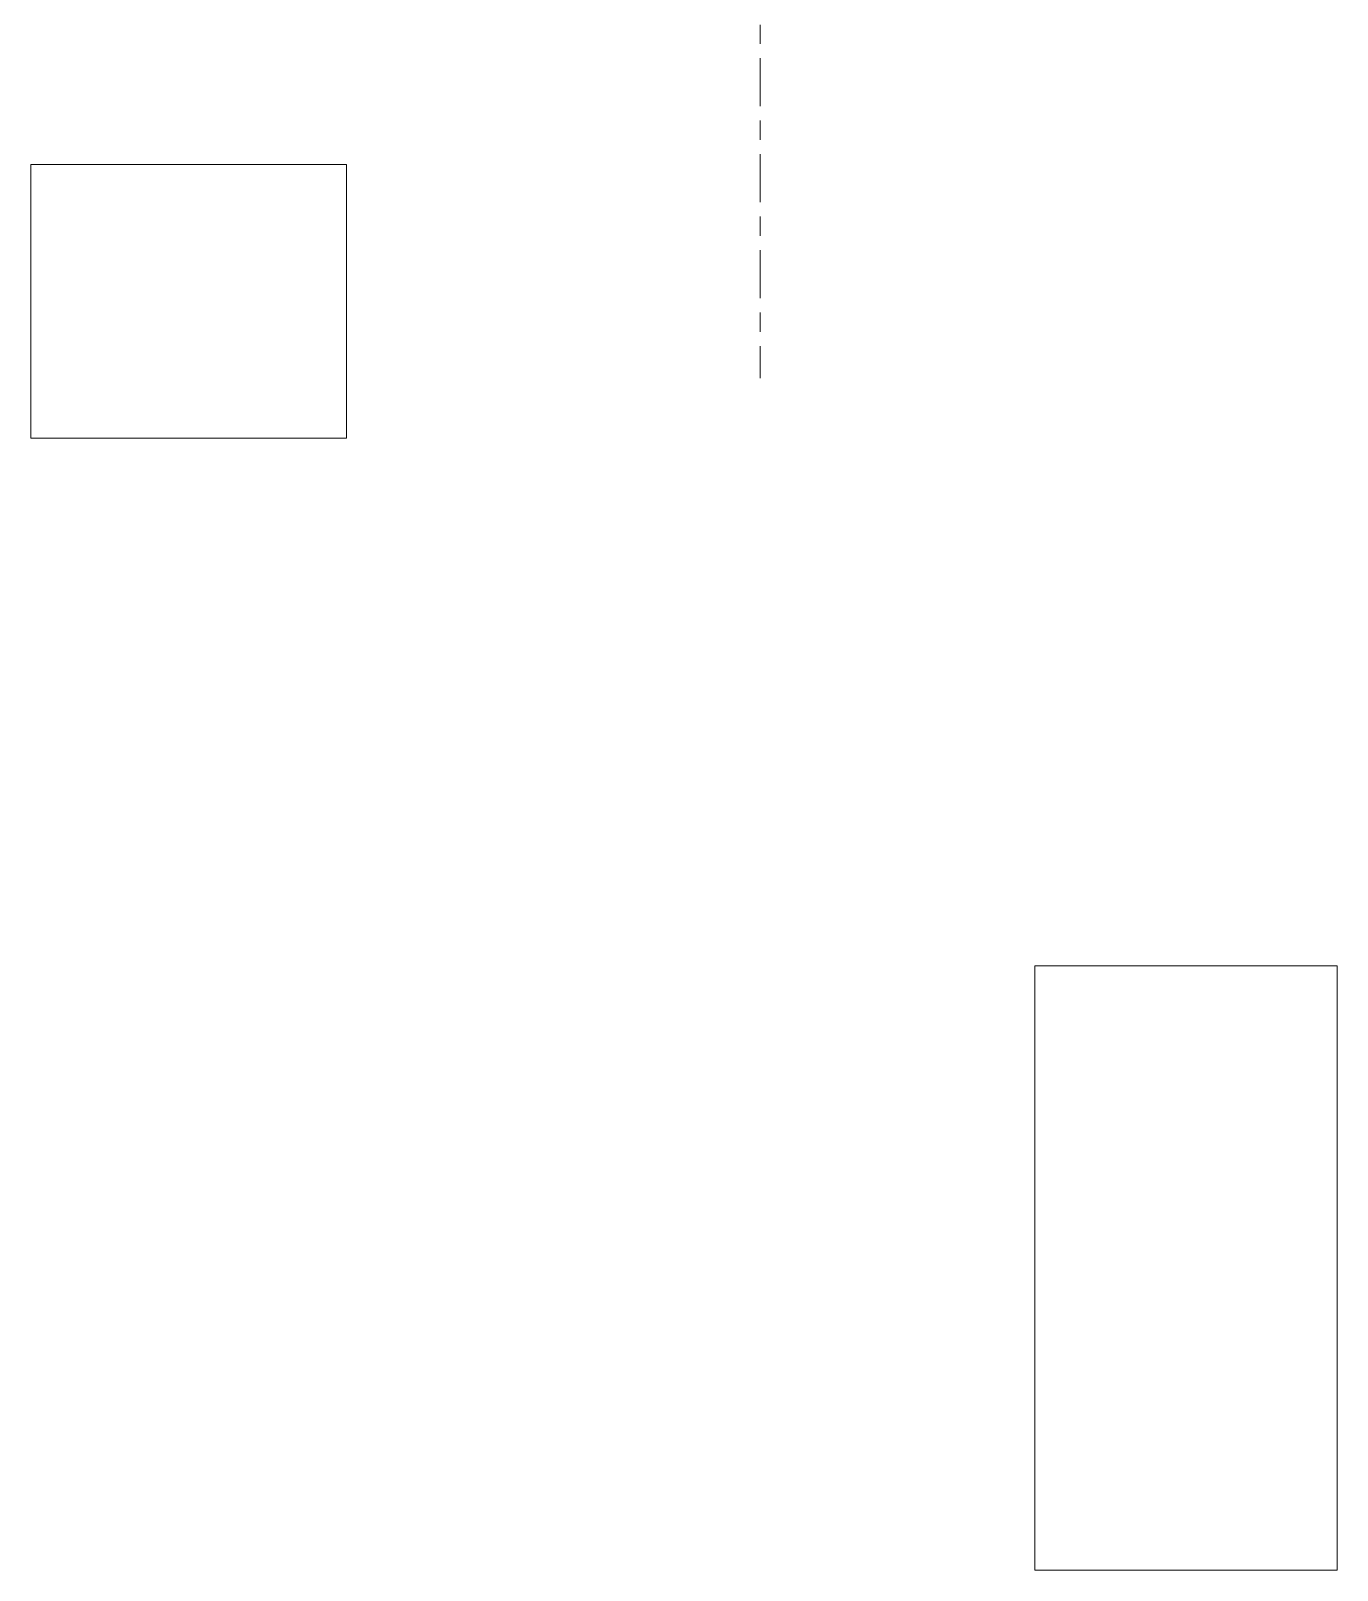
# Model space of a CAD drawing. Header units: millimetres. Extents: x -38221 to 49500, y -52000 to 43639.
# Drawn here: x -38221 to 5000, y -52000 to -1045 of the extents above; entities that cross this region are included whole.
import ezdxf

# ---------------------------------------------------------------- set-up
doc = ezdxf.new("R2010")
doc.units = ezdxf.units.MM
doc.linetypes.add('Centro _1_', pattern=[3175, 635, -476.25, 1587.5, -476.25])
doc.layers.add('A-FLOR-LEVL-OTLN', color=51, linetype='Continuous', lineweight=9)
doc.layers.add('A-MASS-____-OTLN', color=70, linetype='Continuous', lineweight=9)
doc.styles.add('Arial', font='arial.ttf', dxfattribs={"height": 300})

# ---------------------------------------------------------------- blocks, each defined once
blk = doc.blocks.new('Nível - M_Cabeça do nível - Círculo-24867-P6-R04-RUN003-CANONICAL-ISOMETRIC')
at = {"layer": 'A-FLOR-LEVL-OTLN'}
blk.add_circle((4, 0), 4, dxfattribs=at)
mesh = blk.add_polyface(dxfattribs=at)
corners = [(4, 0), (4, 4), (2.96, 3.86), (2, 3.46), (1.17, 2.83), (0.54, 2), (0.14, 1.04), (0, 0)]
mesh.append_faces([[corners[k] for k in face] for face in [(0, 6, 7)]], dxfattribs={"vtx0": -1})
mesh.append_faces([[corners[k] for k in face] for face in [(0, 2, 3, 4)]], dxfattribs={"vtx0": -1, "vtx3": -1})
mesh.append_faces([[corners[k] for k in face] for face in [(1, 2, 0)]], dxfattribs={"vtx1": -1})
mesh.append_faces([[corners[k] for k in face] for face in [(5, 6, 0, 4)]], dxfattribs={"vtx1": -1, "vtx2": -1})
mesh = blk.add_polyface(dxfattribs=at)
corners = [(4, -4), (5.04, -3.86), (6, -3.46), (6.83, -2.83), (7.46, -2), (7.86, -1.04), (8, 0), (4, 0)]
mesh.append_faces([[corners[k] for k in face] for face in [(7, 4, 5, 6)]], dxfattribs={"vtx0": -1})
mesh.append_faces([[corners[k] for k in face] for face in [(4, 7, 3)]], dxfattribs={"vtx0": -1, "vtx1": -1})
mesh.append_faces([[corners[k] for k in face] for face in [(0, 1, 7)]], dxfattribs={"vtx1": -1})
mesh.append_faces([[corners[k] for k in face] for face in [(2, 3, 7, 1)]], dxfattribs={"vtx1": -1, "vtx2": -1})

msp = doc.modelspace()

# ---------------------------------------------------------------- linework, layer by layer
at = {"layer": 'A-FLOR-LEVL-OTLN', "linetype": 'Centro _1_'}
for p, q in [((-14091, 11855), (-14091, -11741)), ((-14091, 11855, 4000), (-14091, -11741, 4000))]:
    msp.add_line(p, q, dxfattribs=at)

# ---------------------------------------------------------------- block references
at = {"layer": 'A-FLOR-LEVL-OTLN', "extrusion": (-1, 0, 0), "xscale": 99.99999999999993, "yscale": 99.99999999999993, "zscale": 99.99999999999993}
for p in [(11741, 0, 14091), (11741, 4000, 14091)]:
    msp.add_blockref('Nível - M_Cabeça do nível - Círculo-24867-P6-R04-RUN003-CANONICAL-ISOMETRIC', p, dxfattribs=at)

# ---------------------------------------------------------------- meshes
at = {"layer": 'A-MASS-____-OTLN', "transparency": 33554560}
mesh = msp.add_polyface(dxfattribs=at)
corners = [(-27779, -14524, 3200), (-27779, -5476, 3200), (-38221, -5476, 3200), (-38221, -14524, 3200)]
mesh.append_faces([[corners[k] for k in face] for face in [(1, 2, 3, 0)]])
mesh = msp.add_polyface(dxfattribs=at)
corners = [(-27779, -14524), (-38221, -14524), (-38221, -5476), (-27779, -5476)]
mesh.append_faces([[corners[k] for k in face] for face in [(2, 3, 0, 1)]])
mesh = msp.add_polyface(dxfattribs=at)
corners = [(-38221, -5476, 3200), (-27779, -5476, 3200), (-27779, -5476), (-38221, -5476)]
mesh.append_faces([[corners[k] for k in face] for face in [(0, 1, 2, 3)]])
mesh = msp.add_polyface(dxfattribs=at)
corners = [(-38221, -14524, 3200), (-38221, -5476, 3200), (-38221, -5476), (-38221, -14524)]
mesh.append_faces([[corners[k] for k in face] for face in [(0, 1, 2, 3)]])
mesh = msp.add_polyface(dxfattribs=at)
corners = [(-27779, -5476, 3200), (-27779, -14524, 3200), (-27779, -14524), (-27779, -5476)]
mesh.append_faces([[corners[k] for k in face] for face in [(0, 1, 2, 3)]])
mesh = msp.add_polyface(dxfattribs=at)
corners = [(-27779, -14524, 3200), (-38221, -14524, 3200), (-38221, -14524), (-27779, -14524)]
mesh.append_faces([[corners[k] for k in face] for face in [(0, 1, 2, 3)]])
mesh = msp.add_polyface(dxfattribs=at)
corners = [(-5000, -52000, 6400), (5000, -52000, 6400), (5000, -32000, 6400), (-5000, -32000, 6400)]
mesh.append_faces([[corners[k] for k in face] for face in [(3, 0, 1, 2)]])
mesh = msp.add_polyface(dxfattribs=at)
corners = [(-5000, -52000), (-5000, -32000), (5000, -32000), (5000, -52000)]
mesh.append_faces([[corners[k] for k in face] for face in [(2, 3, 0, 1)]])
mesh = msp.add_polyface(dxfattribs=at)
corners = [(-5000, -32000, 6400), (5000, -32000, 6400), (5000, -32000), (-5000, -32000)]
mesh.append_faces([[corners[k] for k in face] for face in [(0, 1, 2, 3)]])
mesh = msp.add_polyface(dxfattribs=at)
corners = [(-5000, -52000, 6400), (-5000, -32000, 6400), (-5000, -32000), (-5000, -52000)]
mesh.append_faces([[corners[k] for k in face] for face in [(3, 0, 1, 2)]])
mesh = msp.add_polyface(dxfattribs=at)
corners = [(5000, -32000, 6400), (5000, -52000, 6400), (5000, -52000), (5000, -32000)]
mesh.append_faces([[corners[k] for k in face] for face in [(3, 0, 1, 2)]])
mesh = msp.add_polyface(dxfattribs=at)
corners = [(5000, -52000, 6400), (-5000, -52000, 6400), (-5000, -52000), (5000, -52000)]
mesh.append_faces([[corners[k] for k in face] for face in [(0, 1, 2, 3)]])

# ---------------------------------------------------------------- next in the draw order: texts
at = {"layer": 'A-FLOR-LEVL-OTLN', "extrusion": (1, 0, 0), "insert": (-14091, -11354, 484), "char_height": 300, "width": 1611.39, "attachment_point": 1, "text_direction": (0, 1, 0), "style": 'Arial', "bg_fill": 3, "box_fill_scale": 1.25, "bg_fill_color": 256, "bg_fill_true_color": 13158600, "bg_fill_transparency": 0}
msp.add_mtext('Nível 1', dxfattribs=at)

# ---------------------------------------------------------------- next in the draw order: texts
at = {"layer": 'A-FLOR-LEVL-OTLN', "extrusion": (1, 0, 0), "insert": (-14091, -11373, -207), "char_height": 300, "width": 288.61, "attachment_point": 1, "text_direction": (0, 1, 0), "style": 'Arial', "bg_fill": 3, "box_fill_scale": 1.25, "bg_fill_color": 256, "bg_fill_true_color": 13158600, "bg_fill_transparency": 0}
msp.add_mtext('0', dxfattribs=at)

# ---------------------------------------------------------------- next in the draw order: texts
at = {"layer": 'A-FLOR-LEVL-OTLN', "extrusion": (1, 3.67133e-16, 6.98869e-15), "insert": (-14091, -11354, 4484), "char_height": 300, "width": 1611.39, "attachment_point": 1, "text_direction": (0, 1, 0), "style": 'Arial', "bg_fill": 3, "box_fill_scale": 1.25, "bg_fill_color": 256, "bg_fill_true_color": 13158600, "bg_fill_transparency": 0}
msp.add_mtext('Nível 2', dxfattribs=at)

# ---------------------------------------------------------------- next in the draw order: texts
at = {"layer": 'A-FLOR-LEVL-OTLN', "extrusion": (1, 3.67133e-16, 6.98869e-15), "insert": (-14091, -11373, 3793), "char_height": 300, "width": 1154.43, "attachment_point": 1, "text_direction": (0, 1, 0), "style": 'Arial', "bg_fill": 3, "box_fill_scale": 1.25, "bg_fill_color": 256, "bg_fill_true_color": 13158600, "bg_fill_transparency": 0}
msp.add_mtext('4000', dxfattribs=at)

doc.saveas('drawing.dxf')
